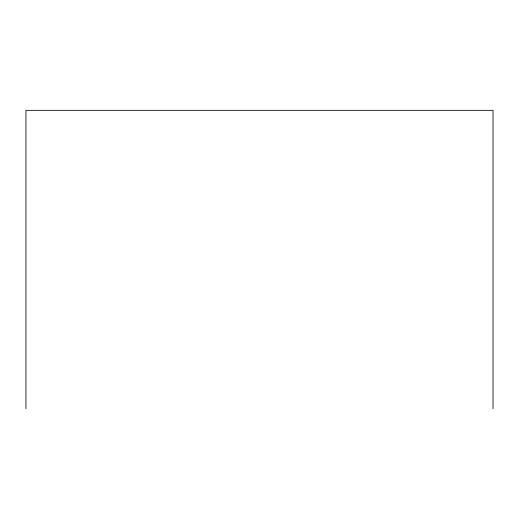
<?xml version="1.0" encoding="UTF-8"?>
<svg xmlns="http://www.w3.org/2000/svg" width="519" height="519" viewBox="0 0 519 519"><rect width="100%" height="100%" fill="white"/><g stroke="black" fill="none" stroke-linecap="round" stroke-linejoin="round"><path stroke-width="0.78" d="M493.05 408.674L493.05 110.326L25.95 110.326L25.95 408.674"/></g></svg>
